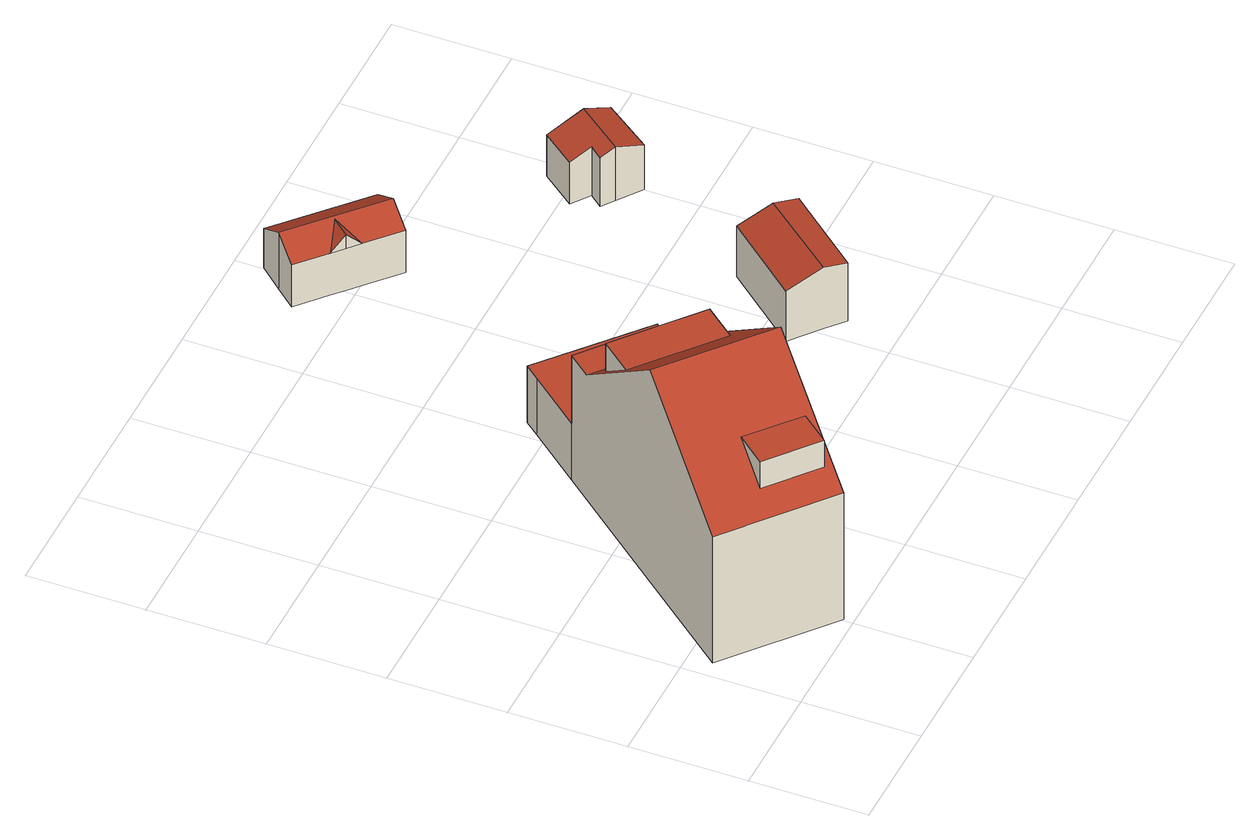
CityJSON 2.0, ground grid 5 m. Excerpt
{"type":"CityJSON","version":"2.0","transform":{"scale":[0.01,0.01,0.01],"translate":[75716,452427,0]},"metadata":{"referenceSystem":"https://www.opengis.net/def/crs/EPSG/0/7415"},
"CityObjects":{
"building1":{"type":"Building","attributes":{"Volume":611.56,"Dakoppervlakte":88.46,"Muuroppervlakte":287.15,"Vloeroppervlakte":86.69,"hoogte_Z_max_in_m_NAP":11.74,"GEB_DOEL":"woonfunctie","dateOfConstruction":"1925-01-01","measuredHeight":10.66},"children":["building1-1","building1-2"],"geometry":[{"type":"Solid","lod":"2","boundaries":[[[[0,1,2,3,4,5,6,7,8,9,10,11]],[[12,13,14,15],[16,17,18,19]],[[12,15,20,21],[22,23,24,25]],[[26,27,21,20,28,29]],[[30,31,32,33,34,35,36]],[[37,38,39,40]],[[11,14,13,0]],[[11,10,15,14]],[[36,7,6,30]],[[31,30,6,5]],[[5,4,32,31]],[[8,7,36,37,40]],[[21,27,33,3,2,1,0,13,12]],[[29,28,40,39]],[[39,38,35,34,26,29]],[[33,27,26,34]],[[36,35,38,37]],[[20,15,10,9,8,40,28]],[[4,3,33,32]],[[41,42,19,18]],[[16,42,41,17]],[[16,19,42]],[[41,18,17]],[[43,44,25,24]],[[23,22,44,43]],[[22,25,44]],[[43,24,23]]]],"semantics":{"surfaces":[{"type":"GroundSurface"},{"type":"RoofSurface"},{"type":"WallSurface"}],"values":[[0,1,1,1,1,1,2,2,2,2,2,2,2,2,2,2,2,2,2,1,2,2,2,1,2,2,2]]}}]},
"building1-1":{"type":"BuildingInstallation","attributes":{"relationToConstruction":"outside"},"parents":["building1"],"geometry":[{"type":"MultiSurface","lod":"2","boundaries":[[[41,42,19,18]],[[16,42,41,17]],[[16,19,42]],[[41,18,17]]],"semantics":{"surfaces":[{"type":"RoofSurface"},{"type":"WallSurface"}],"values":[0,1,1,1]}}]},
"building1-2":{"type":"BuildingInstallation","attributes":{"relationToConstruction":"outside"},"parents":["building1"],"geometry":[{"type":"MultiSurface","lod":"2","boundaries":[[[43,44,25,24]],[[23,22,44,43]],[[22,25,44]],[[43,24,23]]],"semantics":{"surfaces":[{"type":"RoofSurface"},{"type":"WallSurface"}],"values":[0,1,1,1]}}]},
"building2":{"type":"Building","attributes":{"Volume":29.48,"Dakoppervlakte":14.5,"Muuroppervlakte":32.08,"Vloeroppervlakte":12.1,"hoogte_Z_max_in_m_NAP":3.83,"GEB_DOEL":"onbekend","dateOfConstruction":"1925-01-01","measuredHeight":2.83},"geometry":[{"type":"Solid","lod":"2","boundaries":[[[[45,46,47,48,49,50,51,52,53]],[[54,55,56,57]],[[58,59,60]],[[60,61,58]],[[55,54,62,59,58,61,63]],[[56,49,48,57]],[[57,48,47,54]],[[46,62,54,47]],[[50,55,63,51]],[[64,61,60]],[[60,59,64]],[[52,51,63,61,64,59,62,46,45,53]],[[55,50,49,56]]]],"semantics":{"surfaces":[{"type":"GroundSurface"},{"type":"RoofSurface"},{"type":"WallSurface"}],"values":[[0,1,1,1,1,2,2,2,2,2,2,2,2]]}}]},
"building3":{"type":"Building","attributes":{"Volume":32.17,"Dakoppervlakte":11.69,"Muuroppervlakte":38.09,"Vloeroppervlakte":11.19,"hoogte_Z_max_in_m_NAP":3.88,"GEB_DOEL":"onbekend","dateOfConstruction":"1925-01-01","measuredHeight":3.09},"geometry":[{"type":"Solid","lod":"2","boundaries":[[[[65,66,67,68,69,70]],[[71,72,73,74]],[[75,72,71,76]],[[69,68,75,76]],[[66,65,74,73]],[[70,71,74,65]],[[75,68,67,66,73,72]],[[70,69,76,71]]]],"semantics":{"surfaces":[{"type":"GroundSurface"},{"type":"RoofSurface"},{"type":"WallSurface"}],"values":[[0,1,1,2,2,2,2,2]]}}]},
"building4":{"type":"Building","attributes":{"Volume":15.97,"Dakoppervlakte":6.99,"Muuroppervlakte":25.05,"Vloeroppervlakte":8.29,"hoogte_Z_max_in_m_NAP":3.59,"GEB_DOEL":"onbekend","dateOfConstruction":"1925-01-01","measuredHeight":2.7},"geometry":[{"type":"Solid","lod":"2","boundaries":[[[[77,78,79,80,81,82,83,84]],[[85,86,87,88]],[[87,86,89,90,91,92]],[[88,87,77,84]],[[85,88,84,83]],[[85,83,82,81,89,86]],[[81,80,90,89]],[[90,80,79,91]],[[79,78,92,91]],[[77,87,92,78]]]],"semantics":{"surfaces":[{"type":"GroundSurface"},{"type":"RoofSurface"},{"type":"WallSurface"}],"values":[[0,1,1,2,2,2,2,2,2,2]]}}]}
},
"vertices":[
[48,385,108],[386,790,108],[730,1203,108],[812,1301,108],[1001,1528,108],[1050,1590,108],[1471,1233,108],[1233,945,108],[1170,868,108],[1156,851,108],[814,436,108],[479,29,108],[386,790,1174],[48,385,742],[479,29,743],[814,436,1174],[510,122,817],[299,296,817],[403,421,950],[614,247,950],[1156,851,734],[730,1203,734],[697,1110,810],[1038,828,810],[928,695,951],[587,977,951],[998,1150,734],[812,1301,734],[1170,868,734],[929,1065,734],[1471,1233,393],[1050,1590,393],[1001,1528,393],[812,1301,393],[998,1150,393],[995,1146,393],[1233,945,393],[1233,945,698],[995,1146,699],[929,1065,717],[1170,868,715],[299,296,950],[510,122,950],[1038,828,951],[697,1110,951],
[1443,2577,99],[1322,2685,99],[1399,2772,99],[1490,2874,99],[1847,2556,99],[1754,2452,99],[1679,2367,99],[1543,2488,99],[1493,2533,99],[1399,2772,383],[1754,2452,382],[1847,2556,293],[1490,2874,296],[1563,2611,376],[1443,2577,309],[1493,2533,376],[1543,2488,309],[1322,2685,309],[1679,2367,310],[1493,2533,309],
[2383,1041,79],[2110,719,79],[2033,785,79],[1908,890,79],[2181,1212,79],[2301,1111,79],[2301,1111,388],[2033,785,388],[2110,719,371],[2383,1041,370],[1908,890,329],[2181,1212,331],
[2393,1805,89],[2338,1845,89],[2382,1901,89],[2304,1957,89],[2417,2103,89],[2548,2005,89],[2642,1935,89],[2495,1731,89],[2642,1935,315],[2548,2005,359],[2393,1805,358],[2495,1731,311],[2417,2103,297],[2304,1957,297],[2382,1901,333],[2338,1845,332]
]}
